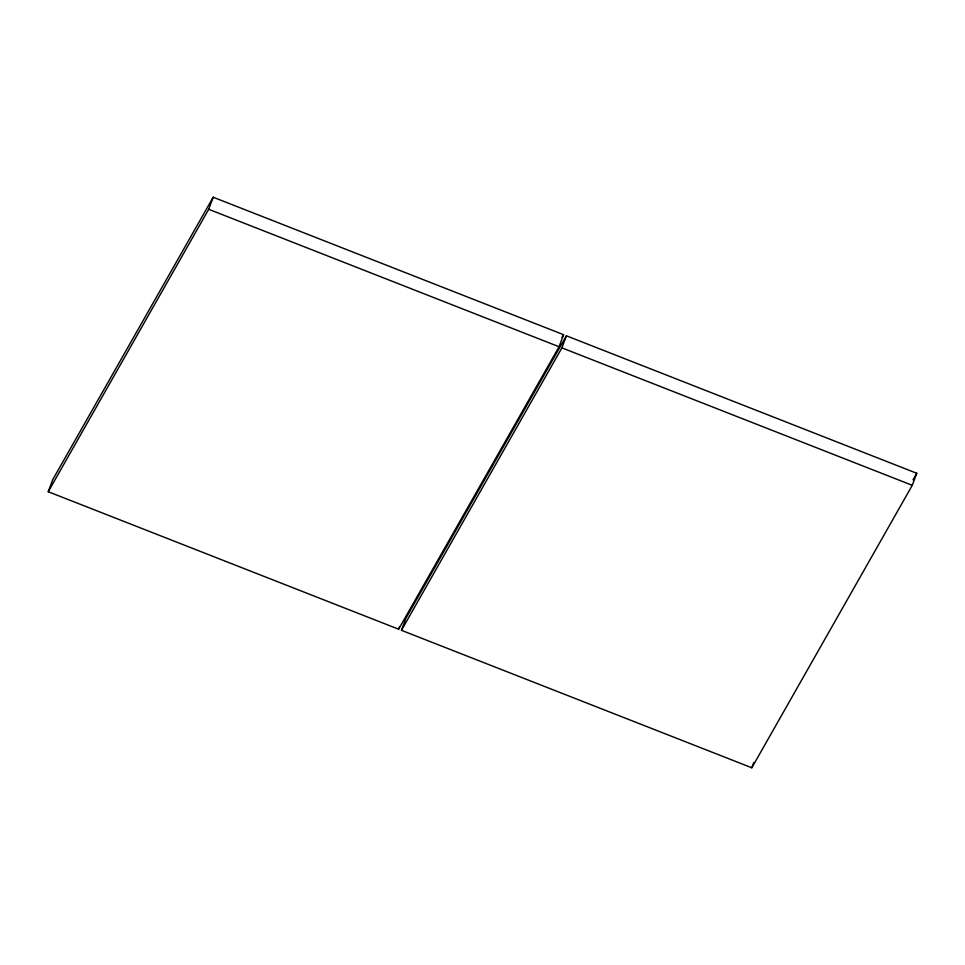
<?xml version="1.0" encoding="UTF-8"?>
<svg xmlns="http://www.w3.org/2000/svg" width="965" height="965" viewBox="0 0 965 965"><rect width="100%" height="100%" fill="white"/><g stroke="black" fill="none" stroke-linecap="round" stroke-linejoin="round"><path stroke-width="1.45" d="M48.25 491.728L52.725 479.677L213.181 197.222L563.548 334.686L559.073 346.749L398.629 629.204L48.25 491.728L208.705 209.284L213.181 197.222M398.629 629.204L399.619 626.526M401.452 630.314L405.927 618.251L566.371 335.796L916.75 473.272L912.275 485.323L751.819 767.778L401.452 630.314L561.907 347.858L566.371 335.796M751.819 767.778L753.81 762.422M562.064 337.304L563.548 334.686M913.035 479.81L916.75 473.272M208.705 209.284L559.073 346.749M561.907 347.858L912.275 485.323"/></g></svg>
